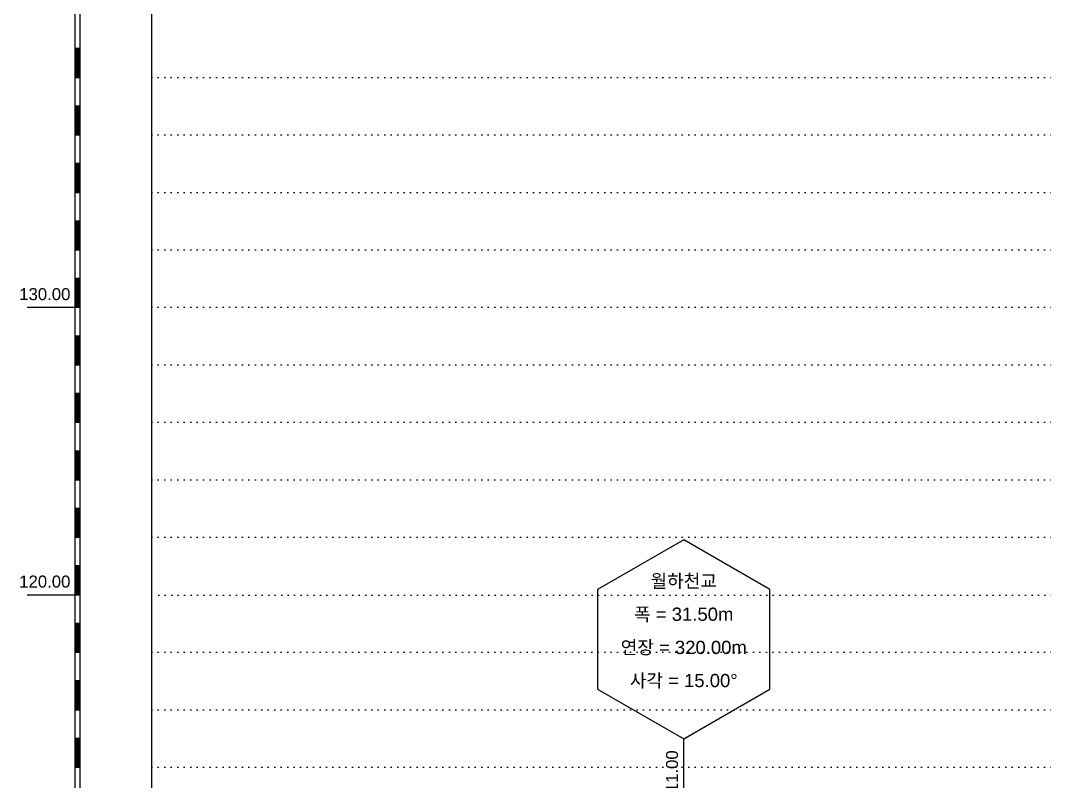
# Model space of a CAD drawing. Header units: millimetres. Extents: x -1499 to 6658, y -12483 to -6008.
# Drawn here: x 208.7 to 422.4, y -6917.1 to -6758.2 of the extents above; entities that cross this region are included whole.
import ezdxf
from ezdxf.enums import TextEntityAlignment as Align

# ---------------------------------------------------------------- set-up
doc = ezdxf.new("R2010")
doc.units = ezdxf.units.MM
doc.linetypes.add('A-DOTLN01H', pattern=[0.125, 0, -0.125])
for name, color, linetype in [('3공구_안성방향_CR-LEAT-NEW', 7, 'Continuous'), ('CR-GRID', 56, 'A-DOTLN01H'), ('축척바(문자)', 3, 'Continuous'), ('축척바(선)', 1, 'Continuous'), ('축척바(해치)', 1, 'Continuous')]:
    doc.layers.add(name, color=color, linetype=linetype)
doc.styles.get("Standard").update_dxf_attribs({"font": 'arial.ttf'})

msp = doc.modelspace()

# ---------------------------------------------------------------- linework, layer by layer
at = {"layer": '3공구_안성방향_CR-LEAT-NEW', "color": 253}
for p, q in [((347.16, -6866.58), (329.16, -6876.97)), ((365.16, -6876.97), (347.16, -6866.58)), ((329.16, -6876.97), (329.16, -6897.76)), ((365.16, -6897.76), (365.16, -6876.97)), ((329.16, -6897.76), (347.16, -6908.15)), ((347.16, -6908.15), (365.16, -6897.76)), ((347.16, -6948.95), (347.16, -6908.15))]:
    msp.add_line(p, q, dxfattribs=at)
at = {"layer": 'CR-GRID', "linetype": 'A-DOTLN01H', "ltscale": 10}
for p, q in [((236.16, -6770.06), (5428.77, -6770.06)), ((236.16, -6782.06), (5428.77, -6782.06)), ((236.16, -6794.06), (5428.77, -6794.06)), ((236.16, -6806.06), (5428.77, -6806.06)), ((236.16, -6830.06), (5427.83, -6830.06)), ((236.16, -6842.06), (5428.77, -6842.06)), ((236.16, -6854.06), (5428.77, -6854.06)), ((236.16, -6866.06), (5428.77, -6866.06)), ((236.16, -6890.06), (5427.83, -6890.06)), ((236.16, -6902.06), (5428.77, -6902.06)), ((236.16, -6914.06), (5427.83, -6914.06))]:
    msp.add_line(p, q, dxfattribs=at)
at = {"layer": 'CR-GRID', "color": 6, "linetype": 'A-DOTLN01H', "ltscale": 10}
for p, q in [((236.16, -6818.06), (5428.77, -6818.06)), ((237.6, -6878.13), (5430.21, -6878.13))]:
    msp.add_line(p, q, dxfattribs=at)
at = {"layer": '축척바(선)'}
for p, q in [((236.16, -7598.06), (236.16, -6032.06)), ((220.16, -7598.06), (220.16, -6038.06)), ((221.16, -6038.06), (221.16, -7598.06)), ((210.16, -6818.06), (221.16, -6818.06)), ((210.16, -6878.06), (221.16, -6878.06))]:
    msp.add_line(p, q, dxfattribs=at)
at = {"layer": '축척바(해치)'}
for p, q in [((220.16, -6764.06), (220.16, -6758.06)), ((221.16, -6758.06), (221.16, -6764.06)), ((220.16, -6770.06), (220.16, -6764.06)), ((220.16, -6764.06), (221.16, -6764.06)), ((221.16, -6764.06), (220.16, -6764.06)), ((220.26, -6770.06), (220.26, -6764.06)), ((220.36, -6764.06), (220.36, -6770.06)), ((220.46, -6770.06), (220.46, -6764.06)), ((220.56, -6764.06), (220.56, -6770.06)), ((220.66, -6770.06), (220.66, -6764.06)), ((220.76, -6764.06), (220.76, -6770.06)), ((220.86, -6770.06), (220.86, -6764.06)), ((220.96, -6764.06), (220.96, -6770.06)), ((221.06, -6770.06), (221.06, -6764.06)), ((221.16, -6764.06), (221.16, -6770.06)), ((220.16, -6776.06), (220.16, -6770.06)), ((220.16, -6770.06), (221.16, -6770.06)), ((221.16, -6770.06), (220.16, -6770.06)), ((221.16, -6770.06), (221.16, -6776.06)), ((220.16, -6782.06), (220.16, -6776.06)), ((220.16, -6776.06), (221.16, -6776.06)), ((221.16, -6776.06), (220.16, -6776.06)), ((220.26, -6782.06), (220.26, -6776.06)), ((220.36, -6776.06), (220.36, -6782.06)), ((220.46, -6782.06), (220.46, -6776.06)), ((220.56, -6776.06), (220.56, -6782.06)), ((220.66, -6782.06), (220.66, -6776.06)), ((220.76, -6776.06), (220.76, -6782.06)), ((220.86, -6782.06), (220.86, -6776.06)), ((220.96, -6776.06), (220.96, -6782.06)), ((221.06, -6782.06), (221.06, -6776.06)), ((221.16, -6776.06), (221.16, -6782.06)), ((220.16, -6788.06), (220.16, -6782.06)), ((220.16, -6782.06), (221.16, -6782.06)), ((221.16, -6782.06), (220.16, -6782.06)), ((221.16, -6782.06), (221.16, -6788.06)), ((220.16, -6794.06), (220.16, -6788.06)), ((220.16, -6788.06), (221.16, -6788.06)), ((221.16, -6788.06), (220.16, -6788.06)), ((220.26, -6794.06), (220.26, -6788.06)), ((220.36, -6788.06), (220.36, -6794.06)), ((220.46, -6794.06), (220.46, -6788.06)), ((220.56, -6788.06), (220.56, -6794.06)), ((220.66, -6794.06), (220.66, -6788.06)), ((220.76, -6788.06), (220.76, -6794.06)), ((220.86, -6794.06), (220.86, -6788.06)), ((220.96, -6788.06), (220.96, -6794.06)), ((221.06, -6794.06), (221.06, -6788.06)), ((221.16, -6788.06), (221.16, -6794.06)), ((220.16, -6800.06), (220.16, -6794.06)), ((220.16, -6794.06), (221.16, -6794.06)), ((221.16, -6794.06), (220.16, -6794.06)), ((221.16, -6794.06), (221.16, -6800.06)), ((220.16, -6806.06), (220.16, -6800.06)), ((220.16, -6800.06), (221.16, -6800.06)), ((221.16, -6800.06), (220.16, -6800.06)), ((220.26, -6806.06), (220.26, -6800.06)), ((220.36, -6800.06), (220.36, -6806.06)), ((220.46, -6806.06), (220.46, -6800.06)), ((220.56, -6800.06), (220.56, -6806.06)), ((220.66, -6806.06), (220.66, -6800.06)), ((220.76, -6800.06), (220.76, -6806.06)), ((220.86, -6806.06), (220.86, -6800.06)), ((220.96, -6800.06), (220.96, -6806.06)), ((221.06, -6806.06), (221.06, -6800.06)), ((221.16, -6800.06), (221.16, -6806.06)), ((220.16, -6812.06), (220.16, -6806.06)), ((220.16, -6806.06), (221.16, -6806.06)), ((221.16, -6806.06), (220.16, -6806.06)), ((221.16, -6806.06), (221.16, -6812.06)), ((220.16, -6818.06), (220.16, -6812.06)), ((220.16, -6812.06), (221.16, -6812.06)), ((221.16, -6812.06), (220.16, -6812.06)), ((220.26, -6818.06), (220.26, -6812.06)), ((220.36, -6812.06), (220.36, -6818.06)), ((220.46, -6818.06), (220.46, -6812.06)), ((220.56, -6812.06), (220.56, -6818.06)), ((220.66, -6818.06), (220.66, -6812.06)), ((220.76, -6812.06), (220.76, -6818.06)), ((220.86, -6818.06), (220.86, -6812.06)), ((220.96, -6812.06), (220.96, -6818.06)), ((221.06, -6818.06), (221.06, -6812.06)), ((221.16, -6812.06), (221.16, -6818.06)), ((220.16, -6824.06), (220.16, -6818.06)), ((220.16, -6818.06), (221.16, -6818.06)), ((221.16, -6818.06), (220.16, -6818.06)), ((221.16, -6818.06), (221.16, -6824.06)), ((220.16, -6830.06), (220.16, -6824.06)), ((220.16, -6824.06), (221.16, -6824.06)), ((221.16, -6824.06), (220.16, -6824.06)), ((220.26, -6830.06), (220.26, -6824.06)), ((220.36, -6824.06), (220.36, -6830.06)), ((220.46, -6830.06), (220.46, -6824.06)), ((220.56, -6824.06), (220.56, -6830.06)), ((220.66, -6830.06), (220.66, -6824.06)), ((220.76, -6824.06), (220.76, -6830.06)), ((220.86, -6830.06), (220.86, -6824.06)), ((220.96, -6824.06), (220.96, -6830.06)), ((221.06, -6830.06), (221.06, -6824.06)), ((221.16, -6824.06), (221.16, -6830.06)), ((220.16, -6836.06), (220.16, -6830.06)), ((220.16, -6830.06), (221.16, -6830.06)), ((221.16, -6830.06), (220.16, -6830.06)), ((221.16, -6830.06), (221.16, -6836.06)), ((220.16, -6842.06), (220.16, -6836.06)), ((220.16, -6836.06), (221.16, -6836.06)), ((221.16, -6836.06), (220.16, -6836.06)), ((220.26, -6842.06), (220.26, -6836.06)), ((220.36, -6836.06), (220.36, -6842.06)), ((220.46, -6842.06), (220.46, -6836.06)), ((220.56, -6836.06), (220.56, -6842.06)), ((220.66, -6842.06), (220.66, -6836.06)), ((220.76, -6836.06), (220.76, -6842.06)), ((220.86, -6842.06), (220.86, -6836.06)), ((220.96, -6836.06), (220.96, -6842.06)), ((221.06, -6842.06), (221.06, -6836.06)), ((221.16, -6836.06), (221.16, -6842.06)), ((220.16, -6848.06), (220.16, -6842.06)), ((220.16, -6842.06), (221.16, -6842.06)), ((221.16, -6842.06), (220.16, -6842.06)), ((221.16, -6842.06), (221.16, -6848.06)), ((220.16, -6854.06), (220.16, -6848.06)), ((220.16, -6848.06), (221.16, -6848.06)), ((221.16, -6848.06), (220.16, -6848.06)), ((220.26, -6854.06), (220.26, -6848.06)), ((220.36, -6848.06), (220.36, -6854.06)), ((220.46, -6854.06), (220.46, -6848.06)), ((220.56, -6848.06), (220.56, -6854.06)), ((220.66, -6854.06), (220.66, -6848.06)), ((220.76, -6848.06), (220.76, -6854.06)), ((220.86, -6854.06), (220.86, -6848.06)), ((220.96, -6848.06), (220.96, -6854.06)), ((221.06, -6854.06), (221.06, -6848.06)), ((221.16, -6848.06), (221.16, -6854.06)), ((220.16, -6860.06), (220.16, -6854.06)), ((220.16, -6854.06), (221.16, -6854.06)), ((221.16, -6854.06), (220.16, -6854.06)), ((221.16, -6854.06), (221.16, -6860.06)), ((220.16, -6866.06), (220.16, -6860.06)), ((220.16, -6860.06), (221.16, -6860.06)), ((221.16, -6860.06), (220.16, -6860.06)), ((220.26, -6866.06), (220.26, -6860.06)), ((220.36, -6860.06), (220.36, -6866.06)), ((220.46, -6866.06), (220.46, -6860.06)), ((220.56, -6860.06), (220.56, -6866.06)), ((220.66, -6866.06), (220.66, -6860.06)), ((220.76, -6860.06), (220.76, -6866.06)), ((220.86, -6866.06), (220.86, -6860.06)), ((220.96, -6860.06), (220.96, -6866.06)), ((221.06, -6866.06), (221.06, -6860.06)), ((221.16, -6860.06), (221.16, -6866.06)), ((220.16, -6872.06), (220.16, -6866.06)), ((220.16, -6866.06), (221.16, -6866.06)), ((221.16, -6866.06), (220.16, -6866.06)), ((221.16, -6866.06), (221.16, -6872.06)), ((220.16, -6878.06), (220.16, -6872.06)), ((220.16, -6872.06), (221.16, -6872.06)), ((221.16, -6872.06), (220.16, -6872.06)), ((220.26, -6878.06), (220.26, -6872.06)), ((220.36, -6872.06), (220.36, -6878.06)), ((220.46, -6878.06), (220.46, -6872.06)), ((220.56, -6872.06), (220.56, -6878.06)), ((220.66, -6878.06), (220.66, -6872.06)), ((220.76, -6872.06), (220.76, -6878.06)), ((220.86, -6878.06), (220.86, -6872.06)), ((220.96, -6872.06), (220.96, -6878.06)), ((221.06, -6878.06), (221.06, -6872.06)), ((221.16, -6872.06), (221.16, -6878.06)), ((220.16, -6884.06), (220.16, -6878.06)), ((220.16, -6878.06), (221.16, -6878.06)), ((221.16, -6878.06), (220.16, -6878.06)), ((221.16, -6878.06), (221.16, -6884.06)), ((220.16, -6890.06), (220.16, -6884.06)), ((220.16, -6884.06), (221.16, -6884.06)), ((221.16, -6884.06), (220.16, -6884.06)), ((220.26, -6890.06), (220.26, -6884.06)), ((220.36, -6884.06), (220.36, -6890.06)), ((220.46, -6890.06), (220.46, -6884.06)), ((220.56, -6884.06), (220.56, -6890.06)), ((220.66, -6890.06), (220.66, -6884.06)), ((220.76, -6884.06), (220.76, -6890.06)), ((220.86, -6890.06), (220.86, -6884.06)), ((220.96, -6884.06), (220.96, -6890.06)), ((221.06, -6890.06), (221.06, -6884.06)), ((221.16, -6884.06), (221.16, -6890.06)), ((220.16, -6896.06), (220.16, -6890.06)), ((220.16, -6890.06), (221.16, -6890.06)), ((221.16, -6890.06), (220.16, -6890.06)), ((221.16, -6890.06), (221.16, -6896.06)), ((220.16, -6902.06), (220.16, -6896.06)), ((220.16, -6896.06), (221.16, -6896.06)), ((221.16, -6896.06), (220.16, -6896.06)), ((220.26, -6902.06), (220.26, -6896.06)), ((220.36, -6896.06), (220.36, -6902.06)), ((220.46, -6902.06), (220.46, -6896.06)), ((220.56, -6896.06), (220.56, -6902.06)), ((220.66, -6902.06), (220.66, -6896.06)), ((220.76, -6896.06), (220.76, -6902.06)), ((220.86, -6902.06), (220.86, -6896.06)), ((220.96, -6896.06), (220.96, -6902.06)), ((221.06, -6902.06), (221.06, -6896.06)), ((221.16, -6896.06), (221.16, -6902.06)), ((220.16, -6908.06), (220.16, -6902.06)), ((220.16, -6902.06), (221.16, -6902.06)), ((221.16, -6902.06), (220.16, -6902.06)), ((221.16, -6902.06), (221.16, -6908.06)), ((220.16, -6914.06), (220.16, -6908.06)), ((220.16, -6908.06), (221.16, -6908.06)), ((221.16, -6908.06), (220.16, -6908.06)), ((220.26, -6914.06), (220.26, -6908.06)), ((220.36, -6908.06), (220.36, -6914.06)), ((220.46, -6914.06), (220.46, -6908.06)), ((220.56, -6908.06), (220.56, -6914.06)), ((220.66, -6914.06), (220.66, -6908.06)), ((220.76, -6908.06), (220.76, -6914.06)), ((220.86, -6914.06), (220.86, -6908.06)), ((220.96, -6908.06), (220.96, -6914.06)), ((221.06, -6914.06), (221.06, -6908.06)), ((221.16, -6908.06), (221.16, -6914.06)), ((220.16, -6920.06), (220.16, -6914.06)), ((220.16, -6914.06), (221.16, -6914.06)), ((221.16, -6914.06), (220.16, -6914.06)), ((221.16, -6914.06), (221.16, -6920.06))]:
    msp.add_line(p, q, dxfattribs=at)

# ---------------------------------------------------------------- texts
at = {"layer": '3공구_안성방향_CR-LEAT-NEW', "color": 253}
for s, p in [('월하천교', (347.16, -6876.58)), ('폭 = 31.50m', (347.16, -6883.51)), ('연장 = 320.00m', (347.16, -6890.44)), ('사각 = 15.00%%D', (347.16, -6897.36))]:
    msp.add_text(s, height=2.76, dxfattribs=at).set_placement(p, align=Align.CENTER)
msp.add_text('STA.11+111.00', height=2.5, rotation=90, dxfattribs=at).set_placement((345.96, -6910.55), align=Align.RIGHT)
at = {"layer": '축척바(문자)'}
for s, p in [('130.00', (219.16, -6816.56)), ('120.00', (219.16, -6876.56))]:
    msp.add_text(s, height=2.5, dxfattribs=at).set_placement(p, align=Align.RIGHT)

doc.saveas('drawing.dxf')
